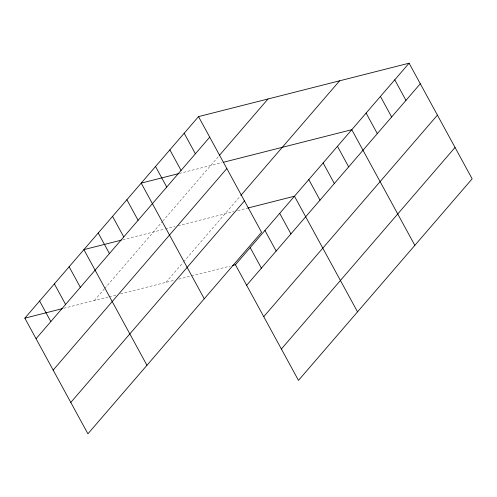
<?xml version="1.0" encoding="UTF-8"?>
<svg xmlns="http://www.w3.org/2000/svg" width="497" height="497" viewBox="0 0 497 497"><rect width="100%" height="100%" fill="white"/><g stroke="black" fill="none" stroke-linecap="round" stroke-linejoin="round"><path stroke-width="0.37" stroke-dasharray="2.48 1.86" d="M94.343 300.53L104.184 289.111M104.674 288.54L162.277 221.681M162.774 221.109L218.599 156.319M165.936 282.364L183.157 262.379M183.654 261.807L240.299 196.066M179.311 173.453L221.886 162.656M122.753 239.771L164.575 229.167M165.321 228.974L175.012 226.514M178.001 225.756L233.95 211.567M237.684 210.616L248.146 207.963M63.703 308.302L108.514 296.933M109.259 296.746L115.969 295.044M120.442 293.907L174.907 280.091M178.64 279.14L190.593 276.108M191.345 275.922L230.198 266.063"/><path stroke-width="0.75" d="M198.514 116.609L261.571 232.267L87.907 433.813L24.85 318.161L198.514 116.609L409.093 63.187L472.15 178.839L298.486 380.391L235.429 264.733L409.093 63.187M36.057 338.712L209.722 137.16M219.587 155.17L268.007 98.978M53.167 370.097L226.831 168.545M240.79 195.489L339.6 80.818M70.798 402.427L244.462 200.881M246.636 285.29L420.3 83.738M263.745 316.676L437.41 115.124M281.377 349.006L455.041 147.46M178.566 173.639L141.204 183.12L204.261 298.778M223.377 162.277L351.783 129.698L414.84 245.35M121.256 240.157L83.894 249.631L146.95 365.289M248.146 207.963L294.472 196.209L357.529 311.861M24.85 318.161L62.212 308.68M232.441 265.497L235.429 264.733M394.767 79.812L405.974 100.369M380.441 96.443L391.642 116.994M366.109 113.067L377.316 133.625M337.457 146.323L348.664 166.88M323.131 162.954L334.338 183.505M308.805 179.579L320.006 200.136M279.712 213.343L290.919 233.894M264.951 230.471L276.158 251.028M250.19 247.605L261.397 268.156M184.188 133.239L195.389 153.79M169.862 149.864L181.063 170.415M155.53 166.495L166.737 187.046M126.878 199.751L138.085 220.301M112.552 216.375L123.753 236.926M98.226 233.006L109.427 253.557M69.133 266.765L80.34 287.316M54.372 283.893L65.579 304.45M39.611 301.027L50.818 321.578"/></g></svg>
